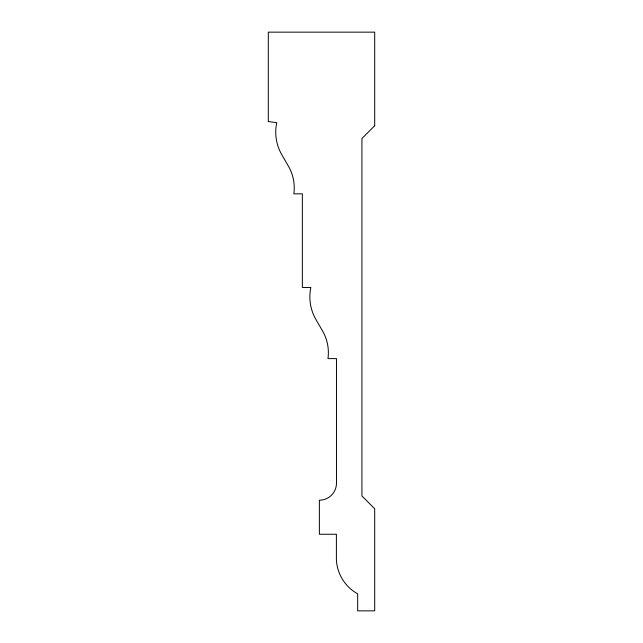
<?xml version="1.0" encoding="UTF-8"?>
<svg xmlns="http://www.w3.org/2000/svg" width="643" height="643" viewBox="0 0 643 643"><rect width="100%" height="100%" fill="white"/><g stroke="black" fill="none" stroke-linecap="round" stroke-linejoin="round"><path stroke-width="0.96" d="M374.692 125.763L361.921 138.526L361.921 495.962L374.692 508.726L374.692 610.85L357.669 610.85L357.669 593.827A41.281 41.281 0 0 1 336.393 559.788L336.393 534.261L319.37 534.261L319.37 500.214A17.023 17.023 0 0 0 336.474 483.198L336.474 358.609L327.962 358.609A43.322 43.322 0 0 0 322.553 330.952L315.914 319.458A45.034 45.034 0 0 1 310.858 287.461L302.355 287.461L302.355 193.848L293.843 193.848A43.322 43.322 0 0 0 288.434 166.183L281.787 154.698A45.034 45.034 0 0 1 276.739 122.692L268.308 121.511L268.308 32.15L374.692 32.15L374.692 125.763"/></g></svg>
